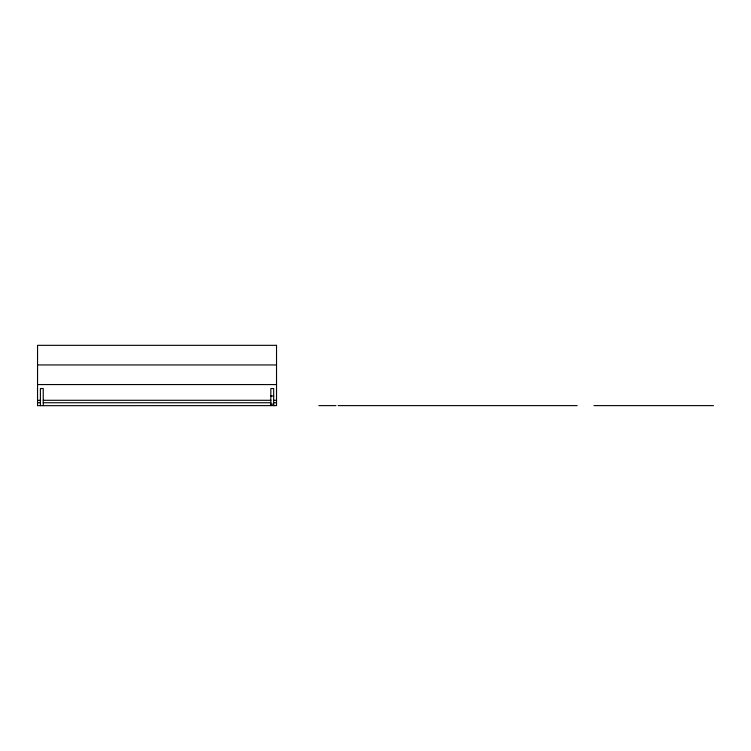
<?xml version="1.0" encoding="UTF-8"?>
<svg xmlns="http://www.w3.org/2000/svg" width="751" height="751" viewBox="0 0 751 751"><rect width="100%" height="100%" fill="white"/><g stroke="black" fill="none" stroke-linecap="round" stroke-linejoin="round"><path stroke-width="1.13" d="M37.55 364.948L276.528 364.948M37.55 384.559L276.528 384.559M270.839 396.002L273.683 396.002M37.55 400.292L40.394 400.292M43.239 400.292L270.839 400.292M273.683 400.292L276.528 400.292M37.55 402.743L40.394 402.743M43.239 402.743L270.839 402.743M273.683 402.743L276.528 402.743M270.839 404.188L273.683 404.188M318.865 405.615L335.941 405.615M338.157 405.615L577.19 405.615M593.957 405.615L713.45 405.615M273.683 405.615L273.683 388.549L270.839 388.549L270.839 405.615M43.239 405.615L43.239 388.549L40.394 388.549L40.394 405.615M276.528 345.329L37.55 345.329L37.55 405.671L276.528 405.615L276.528 345.329"/></g></svg>
